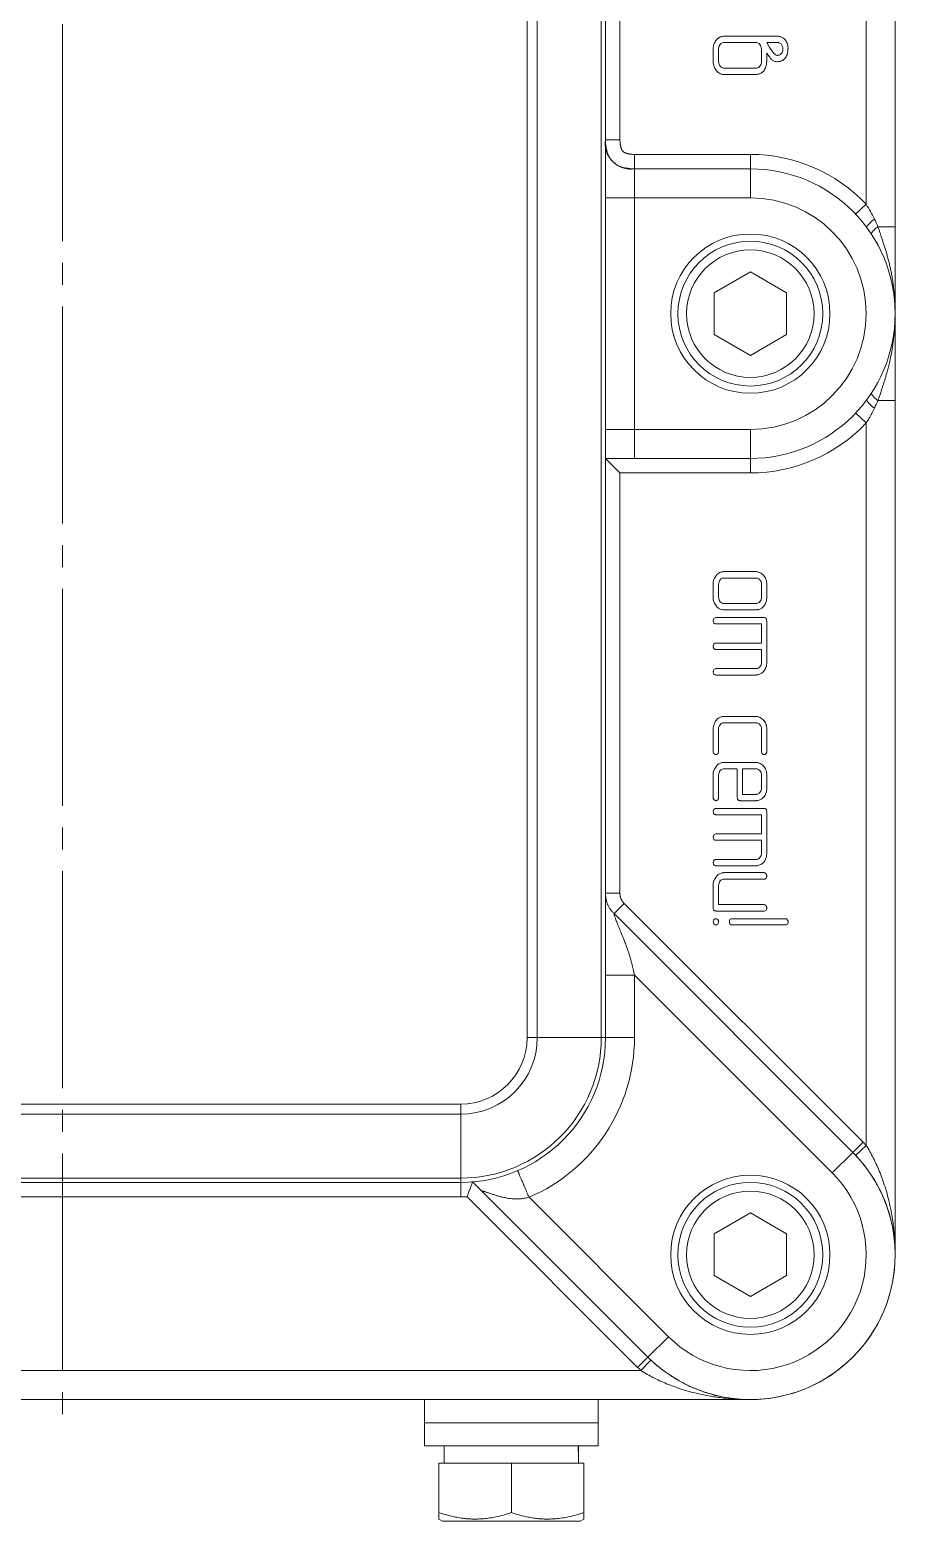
# Model space of a CAD drawing. Header units: millimetres. Extents: x -343 to 390, y -339 to 375.
# Drawn here: x -2.2 to 57.5, y -113.4 to -10.4 of the extents above; entities that cross this region are included whole.
import ezdxf

# ---------------------------------------------------------------- set-up
doc = ezdxf.new("R2010")
doc.units = ezdxf.units.MM
doc.linetypes.add('K5LT_AXLED', pattern=[19.5, 15, -1.5, 1.5, -1.5])
doc.linetypes.add('K5LT_THIN', pattern=[0])

# ---------------------------------------------------------------- blocks, each defined once
blk = doc.blocks.new('U7')
at = {"color": 30, "linetype": 'K5LT_AXLED', "lineweight": 18, "true_color": 0xff8000}
blk.add_line((0, 107), (0, -107), dxfattribs=at)
at = {"color": 7, "linetype": 'K5LT_THIN', "lineweight": 18}
for p, q in [((32.09, -80), (32.09, 80)), ((32.79, -80), (32.79, 80)), ((37.21, -80), (37.21, 80)), ((37.5, -80), (37.5, 80)), ((57.5, 24), (57.5, -24)), ((55.5, 22.45), (55.5, -22.45)), ((38.5, -18), (38.5, 18)), ((45.68, -10.84), (45.62, -10.84)), ((49.38, -10.84), (45.68, -10.84)), ((47.89, -11.28), (45.68, -11.28)), ((47.92, -11.28), (47.89, -11.28)), ((49.38, -11.28), (48.63, -11.28)), ((48.63, -11.28), (48.83, -11.62)), ((44.94, -11.72), (44.94, -12.6)), ((45.31, -11.72), (45.31, -12.6)), ((45.48, -11.35), (45.42, -11.41)), ((48.26, -12.6), (48.26, -11.72)), ((48.63, -12.6), (48.63, -12)), ((48.63, -12), (48.8, -12.25)), ((49.34, -12.16), (49.39, -12.16)), ((49.58, -12.1), (49.64, -12.03)), ((45.16, -13.23), (45.2, -13.28)), ((45.65, -13.04), (45.68, -13.04)), ((45.68, -13.04), (47.89, -13.04)), ((48.1, -12.97), (48.16, -12.91)), ((48.93, -12.42), (49, -12.48)), ((45.68, -13.48), (47.89, -13.48)), ((38.5, -18), (37.5, -18)), ((47.5, -19), (39.5, -19)), ((39.5, -19), (39.5, -20)), ((47.5, -19), (47.5, -20)), ((47.5, -20), (39.5, -20)), ((39.5, -22), (39.5, -20)), ((47.5, -22), (47.5, -20)), ((39.5, -22), (37.5, -22)), ((47.5, -22), (39.5, -22)), ((39.5, -38), (39.5, -22)), ((55.5, -22.45), (54.77, -23.14)), ((57.5, -24), (56.31, -24)), ((57.5, -24), (57.5, -30)), ((57.5, -27.37), (57.5, -24)), ((45, -28.56), (47.5, -27.11)), ((47.5, -27.11), (50, -28.56)), ((57.5, -27.98), (57.5, -27.37)), ((45, -31.44), (45, -28.56)), ((50, -28.56), (50, -31.44)), ((57.5, -29.98), (57.5, -28.59)), ((57.5, -30.06), (57.5, -29.17)), ((57.5, -30), (57.5, -29.99)), ((57.5, -30), (57.5, -36)), ((57.5, -30), (57.5, -30)), ((57.5, -30.06), (57.5, -31.4)), ((47.5, -32.89), (45, -31.44)), ((50, -31.44), (47.5, -32.89)), ((57.5, -95), (57.5, -31.4)), ((57.5, -36), (56.31, -36)), ((57.5, -36), (57.5, -95)), ((55.5, -37.55), (54.77, -36.86)), ((37.5, -38), (39.5, -38)), ((39.5, -38), (47.5, -38)), ((39.5, -40), (39.5, -38)), ((47.5, -38), (47.5, -40)), ((55.5, -37.55), (55.5, -87.45)), ((39.5, -40), (37.5, -40)), ((38.5, -41), (37.5, -40)), ((39.5, -40), (47.5, -40)), ((39.5, -40), (39.5, -40)), ((47.5, -41), (47.5, -40)), ((38.5, -41), (47.5, -41)), ((38.5, -70.03), (38.5, -41)), ((45.47, -48.33), (45.41, -48.39)), ((47.9, -47.82), (45.68, -47.82)), ((47.9, -48.26), (45.68, -48.26)), ((47.97, -48.27), (47.9, -48.26)), ((48.4, -48.07), (48.36, -48.02)), ((44.94, -48.7), (44.94, -49.58)), ((45.31, -48.7), (45.31, -49.58)), ((48.27, -49.58), (48.27, -48.7)), ((48.63, -49.58), (48.63, -48.7)), ((45.6, -50.01), (45.68, -50.02)), ((45.68, -50.02), (47.9, -50.02)), ((45.68, -50.46), (47.9, -50.46)), ((48.1, -49.95), (48.16, -49.89)), ((45.06, -51), (44.98, -51.06)), ((44.98, -51.37), (45.01, -51.4)), ((45.12, -50.99), (45.06, -51)), ((48.45, -50.99), (45.12, -50.99)), ((45.12, -51.43), (48.27, -51.43)), ((48.27, -51.43), (48.27, -52.76)), ((48.58, -51.04), (48.57, -51.03)), ((48.63, -54.08), (48.63, -51.21)), ((45.06, -52.76), (44.98, -52.82)), ((44.98, -53.13), (45.01, -53.16)), ((45.12, -52.76), (45.06, -52.76)), ((48.27, -52.76), (45.12, -52.76)), ((45.12, -53.19), (48.27, -53.19)), ((48.27, -53.19), (48.27, -54.08)), ((45.06, -54.53), (44.98, -54.58)), ((45.12, -54.52), (45.06, -54.53)), ((47.9, -54.52), (45.12, -54.52)), ((48.16, -54.39), (48.1, -54.45)), ((44.98, -54.9), (45.01, -54.92)), ((45.12, -54.96), (47.9, -54.96)), ((44.94, -58.7), (44.94, -60.24)), ((45.31, -60.24), (45.31, -58.7)), ((45.41, -58.39), (45.47, -58.33)), ((47.9, -57.82), (45.68, -57.82)), ((45.68, -58.26), (47.9, -58.26)), ((47.9, -58.26), (47.97, -58.27)), ((48.27, -58.7), (48.27, -60.24)), ((48.4, -58.07), (48.36, -58.02)), ((48.63, -60.24), (48.63, -58.7)), ((44.94, -60.24), (44.94, -60.26)), ((45, -60.41), (45.06, -60.45)), ((45.06, -60.45), (45.12, -60.46)), ((45.12, -60.46), (45.14, -60.46)), ((48.27, -60.24), (48.27, -60.26)), ((48.33, -60.41), (48.39, -60.45)), ((48.39, -60.45), (48.45, -60.46)), ((48.45, -60.46), (48.47, -60.46)), ((45.41, -61.56), (45.47, -61.5)), ((47.9, -60.99), (45.68, -60.99)), ((45.68, -61.43), (46.6, -61.43)), ((46.6, -61.43), (46.6, -63.42)), ((46.97, -61.43), (46.97, -63.2)), ((47.9, -61.43), (46.97, -61.43)), ((47.97, -61.44), (47.9, -61.43)), ((48.4, -61.25), (48.36, -61.2)), ((44.94, -61.88), (44.94, -63.42)), ((45.31, -63.42), (45.31, -61.87)), ((48.27, -62.76), (48.27, -61.88)), ((48.63, -62.76), (48.63, -61.88)), ((44.94, -63.42), (44.94, -63.44)), ((45, -63.58), (45.06, -63.62)), ((45.06, -63.62), (45.12, -63.64)), ((45.12, -63.64), (45.14, -63.64)), ((46.65, -63.59), (46.67, -63.6)), ((46.79, -63.64), (47.89, -63.64)), ((46.97, -63.2), (47.9, -63.2)), ((48.1, -63.13), (48.16, -63.07)), ((45.06, -64.18), (44.98, -64.24)), ((44.98, -64.55), (45.01, -64.57)), ((45.12, -64.17), (45.06, -64.18)), ((48.45, -64.17), (45.12, -64.17)), ((45.12, -64.61), (48.27, -64.61)), ((48.27, -64.61), (48.27, -65.93)), ((48.58, -64.22), (48.57, -64.21)), ((48.63, -67.25), (48.63, -64.39)), ((45.06, -65.94), (44.98, -66)), ((44.98, -66.31), (45.01, -66.34)), ((45.12, -65.93), (45.06, -65.94)), ((48.27, -65.93), (45.12, -65.93)), ((45.12, -66.37), (48.27, -66.37)), ((48.27, -66.37), (48.27, -67.25)), ((45.06, -67.7), (44.98, -67.76)), ((45.12, -67.69), (45.06, -67.7)), ((47.9, -67.69), (45.12, -67.69)), ((48.16, -67.57), (48.1, -67.63)), ((44.98, -68.07), (45.01, -68.1)), ((45.12, -68.13), (47.9, -68.13)), ((48.45, -68.61), (45.68, -68.61)), ((48.51, -68.63), (48.45, -68.61)), ((48.5, -69.05), (48.59, -68.98)), ((48.57, -68.68), (48.51, -68.63)), ((38.5, -70.03), (37.5, -70.03)), ((44.94, -69.5), (44.94, -71.04)), ((45.31, -70.82), (45.31, -69.5)), ((45.41, -69.18), (45.47, -69.12)), ((45.68, -69.05), (48.45, -69.05)), ((48.45, -69.05), (48.5, -69.05)), ((38.79, -70.74), (38.09, -71.44)), ((55.28, -87.22), (38.79, -70.74)), ((48.45, -70.82), (45.31, -70.82)), ((48.51, -70.84), (48.45, -70.82)), ((48.57, -70.88), (48.51, -70.84)), ((54.57, -87.93), (38.09, -71.44)), ((44.99, -71.21), (45, -71.22)), ((45.05, -71.8), (44.99, -71.84)), ((45.12, -71.79), (45.05, -71.8)), ((45.12, -71.26), (48.45, -71.26)), ((45.17, -71.8), (45.12, -71.79)), ((45.23, -71.84), (45.17, -71.8)), ((45.31, -72.01), (45.3, -71.97)), ((46.17, -71.8), (46.09, -71.85)), ((46.23, -71.79), (46.17, -71.8)), ((49.93, -71.79), (46.23, -71.79)), ((48.45, -71.26), (48.5, -71.25)), ((48.5, -71.25), (48.59, -71.19)), ((49.99, -71.8), (49.93, -71.79)), ((50.05, -71.85), (49.99, -71.8)), ((45, -72.17), (45.06, -72.21)), ((45.06, -72.21), (45.12, -72.22)), ((45.12, -72.22), (45.14, -72.22)), ((46.1, -72.16), (46.17, -72.21)), ((46.17, -72.21), (46.23, -72.22)), ((46.23, -72.22), (49.93, -72.22)), ((49.93, -72.22), (49.98, -72.22)), ((49.98, -72.22), (50.07, -72.16)), ((39.5, -75.69), (37.5, -75.69)), ((39.5, -80), (39.5, -75.69)), ((53.16, -89.34), (39.5, -75.69)), ((32.09, -80), (32.79, -80)), ((32.79, -80), (37.21, -80)), ((37.5, -80), (37.21, -80)), ((39.5, -80), (37.5, -80)), ((-27.5, -84.59), (27.5, -84.59)), ((-27.5, -85.29), (27.5, -85.29)), ((27.5, -84.59), (27.5, -85.29)), ((27.5, -85.29), (27.5, -89.71)), ((55.28, -87.22), (54.57, -87.93)), ((54.77, -88.14), (55.5, -87.45)), ((53.16, -89.34), (54.57, -87.93)), ((-27.5, -89.71), (27.5, -89.71)), ((-27.5, -90), (27.5, -90)), ((27.5, -90), (27.5, -89.71)), ((27.5, -91), (27.5, -90)), ((28.94, -90.59), (28.32, -89.97)), ((28.94, -90.59), (40.43, -102.07)), ((-27.5, -91), (27.5, -91)), ((27.94, -90.99), (39.72, -102.78)), ((32.22, -91.03), (41.84, -100.66)), ((45, -93.56), (47.5, -92.11)), ((47.5, -92.11), (50, -93.56)), ((45, -96.44), (45, -93.56)), ((50, -93.56), (50, -96.44)), ((57.5, -94.8), (57.5, -94.8)), ((57.5, -94.81), (57.5, -94.81)), ((47.5, -97.89), (45, -96.44)), ((50, -96.44), (47.5, -97.89)), ((41.84, -100.66), (40.43, -102.07)), ((39.95, -103), (-39.95, -103)), ((39.72, -102.78), (40.43, -102.07)), ((39.95, -103), (40.64, -102.27)), ((47.5, -105), (-47.5, -105)), ((-47.5, -105), (47.5, -105)), ((25, -106.6), (25, -105)), ((37, -106.6), (37, -105)), ((47.29, -105), (47.29, -105)), ((47.31, -105), (47.3, -105)), ((25, -106.6), (37, -106.6)), ((25, -108.2), (25, -106.6)), ((25, -106.6), (37, -106.6)), ((37, -108.2), (37, -106.6)), ((25, -108.2), (37, -108.2)), ((26.35, -109.4), (26.35, -108.2)), ((26, -109.4), (26, -112.81)), ((31, -109.4), (26, -109.4)), ((31, -109.4), (31, -112.81)), ((36, -109.4), (31, -109.4)), ((36, -109.4), (36, -112.81)), ((26, -113.26), (26, -112.81)), ((26, -113.26), (26.25, -113.4)), ((36, -113.26), (35.75, -113.4)), ((36, -112.81), (36, -113.26)), ((26.25, -113.4), (31, -113.4)), ((31, -113.4), (35.75, -113.4))]:
    blk.add_line(p, q, dxfattribs=at)
for centre, radius in [((47.5, -30), 5.5), ((47.5, -30), 5), ((47.5, -30), 4.4), ((47.5, -95), 5.5), ((47.5, -95), 5), ((47.5, -95), 4.4)]:
    blk.add_circle(centre, radius, dxfattribs=at)
for centre, radius, start, end in [((45.84, -11.67), 0.896, 140.0062, 160.783), ((45.77, -11.61), 0.797, 119.1365, 140.0062), ((45.67, -11.44), 0.599, 95.015, 119.1365), ((45.67, -11.6), 0.321, 108.8247, 128.0306), ((45.68, -11.61), 0.334, 90, 108.8247), ((47.9, -11.58), 0.299, 60.8633, 84.9866), ((47.85, -11.66), 0.398, 39.9969, 60.8633), ((49.38, -11.58), 0.739, 71.9506, 90), ((49.38, -11.75), 0.467, 82.2126, 90), ((49.39, -11.62), 0.342, 73.1147, 82.2126), ((49.41, -11.57), 0.288, 53.9192, 73.1147), ((49.42, -11.45), 0.602, 51.9417, 71.9506), ((49.38, -11.49), 0.66, 43.9559, 51.9417), ((49.29, -11.58), 0.791, 36.6597, 43.9559), ((49.18, -11.65), 0.92, 16.9089, 35.8766), ((45.98, -11.72), 1.05, 160.783, 180), ((45.87, -11.72), 0.558, 161.3323, 180), ((45.74, -11.68), 0.429, 140.0098, 161.3323), ((47.81, -11.7), 0.446, 19.0958, 39.9969), ((47.73, -11.72), 0.533, 0, 19.0958), ((50.32, -11.22), 1.83, 214.1954, 217.6942), ((50.3, -10.77), 1.7, 209.9724, 215.4536), ((50.03, -11.44), 1.47, 217.6942, 221.6021), ((53.73, -8.32), 5.91, 215.4536, 218.3892), ((49.52, -11.67), 0.532, 218.4322, 236.9529), ((49.39, -11.87), 0.295, 236.9529, 261.9373), ((49.39, -11.82), 0.336, 270, 288.3463), ((49.4, -11.87), 0.288, 288.3463, 308.1486), ((49.41, -11.57), 0.29, 34.7674, 53.9192), ((49.28, -11.75), 0.461, 322.9991, 342.498), ((49.29, -11.67), 0.444, 17.0814, 36.9559), ((49.14, -11.72), 0.6, 0, 17.0814), ((49.17, -11.72), 0.571, 342.498, 0), ((49.34, -11.89), 0.73, 305.3466, 323.2882), ((49.23, -11.81), 0.864, 323.7154, 343.2954), ((48.95, -11.72), 1.16, 0, 16.9089), ((48.92, -11.72), 1.18, 343.2954, 0), ((46.03, -12.6), 1.09, 180, 199.0305), ((45.8, -12.68), 0.844, 199.0305, 220.7228), ((45.71, -12.77), 0.714, 225.1406, 246.909), ((45.84, -12.6), 0.533, 180, 199.0925), ((45.76, -12.62), 0.446, 199.0925, 219.9915), ((45.72, -12.65), 0.398, 219.9915, 240.8587), ((45.67, -12.74), 0.299, 240.8587, 264.9818), ((47.89, -12.71), 0.334, 270, 288.8254), ((47.9, -12.72), 0.321, 288.8254, 308.0302), ((47.91, -12.87), 0.607, 282.7271, 302.8005), ((47.83, -12.64), 0.429, 320.0043, 341.329), ((47.71, -12.6), 0.558, 341.329, 0), ((47.82, -12.73), 0.78, 302.8005, 320.4905), ((47.74, -12.66), 0.882, 320.4905, 341.2983), ((47.54, -12.6), 1.09, 341.2983, 0), ((49.31, -12.09), 0.499, 231.9952, 256.855), ((49.38, -11.81), 0.789, 256.855, 276.5746), ((49.39, -11.88), 0.714, 276.268, 280.8058), ((49.4, -11.94), 0.652, 280.8058, 285.5554), ((49.42, -11.99), 0.601, 285.5554, 305.3466), ((45.68, -12.85), 0.636, 246.909, 270), ((47.89, -12.75), 0.734, 270, 276.1704), ((47.9, -12.83), 0.65, 276.1704, 282.7271), ((39.25, -18.25), 1.77, 171.8699, 278.1309), ((47.5, -30), 11, 43.3418, 90), ((47.5, -30), 10, 270, 90), ((47.5, -30), 8, 270, 90), ((47.5, -30), 11, 270, 316.6582), ((39.25, -41.75), 1.77, 81.8697, 82.0892), ((46.01, -48.7), 1.08, 161.0836, 180), ((45.82, -48.63), 0.868, 140.003, 161.0836), ((45.76, -48.58), 0.791, 122.3947, 140.003), ((45.66, -48.43), 0.609, 102.3033, 122.3947), ((45.75, -48.67), 0.435, 140.011, 161.0877), ((45.67, -48.58), 0.322, 108.8258, 128.0306), ((45.67, -48.47), 0.649, 95.9799, 102.3033), ((45.68, -48.59), 0.335, 90, 108.8258), ((45.68, -48.54), 0.726, 90, 95.9799), ((47.9, -48.39), 0.571, 66.3197, 90), ((47.91, -48.56), 0.305, 57.5948, 77.6876), ((47.86, -48.64), 0.396, 39.989, 57.5948), ((47.8, -48.6), 0.799, 46.3445, 66.3197), ((47.83, -48.67), 0.435, 18.9123, 39.989), ((47.79, -48.63), 0.828, 20.1387, 42.6136), ((47.61, -48.7), 1.03, 0, 20.1387), ((45.85, -48.7), 0.539, 161.0877, 180), ((47.73, -48.7), 0.539, 0, 18.9123), ((46.01, -49.58), 1.08, 180, 198.9164), ((45.82, -49.65), 0.868, 198.9164, 219.997), ((45.83, -49.64), 0.885, 219.997, 225.7108), ((45.73, -49.74), 0.738, 225.7108, 231.9698), ((45.67, -49.82), 0.642, 231.9698, 251.1755), ((45.85, -49.58), 0.539, 180, 198.9123), ((45.75, -49.62), 0.435, 198.9123, 219.989), ((45.72, -49.64), 0.396, 219.989, 237.5948), ((45.68, -49.79), 0.669, 251.1755, 270), ((45.67, -49.72), 0.305, 237.5948, 257.6877), ((47.9, -49.69), 0.335, 270, 288.8258), ((47.9, -49.73), 0.735, 270, 276.1694), ((47.9, -49.81), 0.651, 276.1694, 282.725), ((47.9, -49.7), 0.322, 288.8258, 308.0306), ((47.91, -49.85), 0.607, 282.725, 302.7981), ((47.83, -49.62), 0.435, 320.011, 341.0877), ((47.73, -49.58), 0.539, 341.0877, 0), ((47.82, -49.71), 0.78, 302.7981, 320.4886), ((47.74, -49.64), 0.888, 320.4886, 341.1727), ((47.57, -49.58), 1.07, 341.1727, 0), ((46.25, -51.55), 1.36, 158.7695, 163.9021), ((45.08, -51.21), 0.139, 163.9021, 180), ((45.28, -51.21), 0.342, 180, 195.67), ((45.15, -51.25), 0.208, 195.67, 215.7955), ((45.11, -51.27), 0.159, 232.473, 252.6721), ((45.12, -51.22), 0.215, 252.6721, 270), ((48.45, -51.24), 0.246, 73.3461, 90), ((48.48, -51.14), 0.142, 51.3812, 73.3461), ((48.47, -51.15), 0.155, 16.7032, 43.05), ((48.25, -51.21), 0.381, 0, 16.7032), ((46.25, -53.31), 1.36, 158.7695, 163.9021), ((45.08, -52.98), 0.139, 163.9021, 180), ((45.28, -52.98), 0.342, 180, 195.67), ((45.15, -53.01), 0.208, 195.67, 215.7955), ((45.11, -53.03), 0.159, 232.473, 252.6721), ((45.12, -52.98), 0.215, 252.6721, 270), ((46.25, -55.08), 1.36, 158.7695, 163.9021), ((47.9, -54.18), 0.334, 270, 288.8275), ((47.9, -54.2), 0.321, 288.8275, 308.0306), ((47.83, -54.11), 0.435, 320.0136, 341.0898), ((47.73, -54.08), 0.539, 341.0898, 0), ((47.74, -54.13), 0.887, 320.4773, 341.1674), ((47.57, -54.08), 1.07, 341.1674, 0), ((45.08, -54.74), 0.139, 163.9021, 180), ((45.28, -54.74), 0.342, 180, 195.67), ((45.15, -54.77), 0.208, 195.67, 215.7955), ((45.11, -54.8), 0.158, 232.4687, 252.6665), ((45.12, -54.74), 0.215, 252.6665, 270), ((47.9, -54.22), 0.735, 270, 276.1634), ((47.9, -54.31), 0.651, 276.1634, 282.7127), ((47.91, -54.35), 0.607, 282.7127, 302.784), ((47.82, -54.2), 0.78, 302.784, 320.4773), ((46.02, -58.7), 1.08, 161.0871, 180), ((45.82, -58.63), 0.869, 140.0076, 161.0871), ((45.76, -58.58), 0.791, 122.4004, 140.0076), ((45.84, -58.7), 0.538, 161.0761, 180), ((45.66, -58.43), 0.609, 102.3083, 122.4004), ((45.75, -58.67), 0.435, 139.9928, 161.0761), ((45.67, -58.58), 0.322, 108.8238, 128.0296), ((45.67, -58.47), 0.649, 95.9823, 102.3083), ((45.68, -58.59), 0.335, 90, 108.8238), ((45.68, -58.55), 0.726, 90, 95.9823), ((47.9, -58.39), 0.571, 66.3194, 90), ((47.91, -58.56), 0.305, 57.6175, 77.7077), ((47.86, -58.64), 0.396, 40.0072, 57.6175), ((47.8, -58.6), 0.799, 46.3444, 66.3194), ((47.83, -58.67), 0.435, 18.9239, 40.0072), ((47.73, -58.7), 0.538, 0, 18.9239), ((47.79, -58.63), 0.828, 20.1351, 42.6089), ((47.61, -58.7), 1.03, 0, 20.1351), ((45.2, -60.25), 0.266, 183.0181, 202.032), ((45.12, -60.28), 0.171, 202.032, 225.7751), ((45.12, -60.34), 0.126, 277.5809, 302.5512), ((45.05, -60.23), 0.251, 302.5512, 320.1664), ((45.04, -60.22), 0.275, 320.1664, 338.5633), ((45.1, -60.24), 0.203, 338.5633, 0), ((48.53, -60.25), 0.266, 183.0032, 202.012), ((48.45, -60.28), 0.171, 202.012, 225.7544), ((48.45, -60.34), 0.126, 277.559, 302.5289), ((48.38, -60.23), 0.251, 302.5289, 320.1498), ((48.37, -60.22), 0.275, 320.1499, 338.5525), ((48.43, -60.24), 0.203, 338.5525, 0), ((46.01, -61.88), 1.08, 161.0836, 180), ((45.82, -61.81), 0.868, 140.003, 161.0836), ((45.76, -61.76), 0.791, 122.3947, 140.003), ((45.85, -61.87), 0.539, 161.0918, 180), ((45.66, -61.6), 0.609, 102.3033, 122.3947), ((45.75, -61.84), 0.435, 140.0163, 161.0918), ((45.67, -61.76), 0.321, 108.8257, 128.0309), ((45.67, -61.64), 0.649, 95.9799, 102.3033), ((45.68, -61.77), 0.334, 90, 108.8257), ((45.68, -61.72), 0.726, 90, 95.9799), ((47.9, -61.57), 0.571, 66.3197, 90), ((47.9, -61.74), 0.306, 57.6968, 77.7771), ((47.86, -61.82), 0.396, 40.0704, 57.6968), ((47.8, -61.77), 0.799, 46.3445, 66.3197), ((47.83, -61.84), 0.435, 18.963, 40.0704), ((47.73, -61.88), 0.537, 0, 18.963), ((47.79, -61.81), 0.828, 20.1387, 42.6136), ((47.61, -61.88), 1.03, 0, 20.1387), ((47.73, -62.76), 0.537, 341.037, 0), ((47.57, -62.76), 1.07, 341.1573, 0), ((45.2, -63.42), 0.266, 183.0131, 202.0324), ((45.12, -63.46), 0.171, 202.0324, 225.7751), ((45.12, -63.51), 0.126, 277.5699, 302.5401), ((45.05, -63.41), 0.251, 302.5401, 320.1581), ((45.04, -63.39), 0.275, 320.1581, 338.5606), ((45.1, -63.42), 0.203, 338.5606, 0), ((46.98, -63.42), 0.382, 180, 196.7029), ((46.76, -63.48), 0.155, 196.7029, 223.0496), ((46.76, -63.49), 0.142, 231.3808, 253.3458), ((46.79, -63.39), 0.246, 253.3458, 270), ((47.89, -62.9), 0.736, 270, 276.1567), ((47.9, -62.86), 0.336, 270, 288.8167), ((47.9, -62.99), 0.652, 276.1567, 282.6986), ((47.9, -62.88), 0.323, 288.8167, 308.0264), ((47.91, -63.03), 0.608, 282.6986, 302.7682), ((47.83, -62.79), 0.435, 319.9296, 341.037), ((47.82, -62.88), 0.78, 302.7682, 320.464), ((47.74, -62.82), 0.887, 320.464, 341.1573), ((46.25, -64.73), 1.36, 158.7695, 163.9021), ((45.08, -64.39), 0.139, 163.9021, 180), ((45.28, -64.39), 0.342, 180, 195.67), ((45.15, -64.43), 0.208, 195.67, 215.7955), ((45.11, -64.45), 0.159, 232.473, 252.6721), ((45.12, -64.39), 0.215, 252.6721, 270), ((48.45, -64.42), 0.246, 73.3461, 90), ((48.48, -64.32), 0.142, 51.3812, 73.3461), ((48.47, -64.32), 0.155, 16.7032, 43.05), ((48.25, -64.39), 0.381, 0, 16.7032), ((46.25, -66.49), 1.36, 158.7695, 163.9021), ((45.08, -66.15), 0.139, 163.9021, 180), ((45.28, -66.15), 0.342, 180, 195.67), ((45.15, -66.19), 0.208, 195.67, 215.7955), ((45.11, -66.21), 0.159, 232.473, 252.6721), ((45.12, -66.16), 0.215, 252.6721, 270), ((46.25, -68.25), 1.36, 158.7695, 163.9021), ((45.08, -67.91), 0.139, 163.9021, 180), ((45.28, -67.91), 0.342, 180, 195.67), ((47.9, -67.36), 0.334, 270, 288.8275), ((47.9, -67.37), 0.321, 288.8275, 308.0306), ((47.83, -67.29), 0.435, 320.0136, 341.0898), ((47.73, -67.25), 0.539, 341.0898, 0), ((47.82, -67.38), 0.78, 302.784, 320.4773), ((47.74, -67.31), 0.887, 320.4773, 341.1674), ((47.57, -67.25), 1.07, 341.1674, 0), ((45.15, -67.95), 0.208, 195.67, 215.7955), ((45.82, -69.43), 0.868, 140.003, 161.0836), ((45.11, -67.97), 0.158, 232.4687, 252.6665), ((45.12, -67.92), 0.215, 252.6665, 270), ((45.76, -69.38), 0.791, 122.3947, 140.003), ((45.66, -69.22), 0.609, 102.3033, 122.3947), ((45.67, -69.26), 0.649, 95.9799, 102.3033), ((45.68, -69.34), 0.726, 90, 95.9799), ((47.9, -67.4), 0.735, 270, 276.1634), ((47.9, -67.48), 0.651, 276.1634, 282.7127), ((47.91, -67.52), 0.607, 282.7127, 302.784), ((48.4, -68.84), 0.232, 22.2331, 43.6477), ((48.35, -68.82), 0.286, 325.6233, 342.1524), ((48.42, -68.83), 0.215, 0, 22.2331), ((48.39, -68.83), 0.246, 342.1524, 0), ((46.01, -69.5), 1.08, 161.0836, 180), ((45.85, -69.5), 0.539, 161.0979, 180), ((45.75, -69.46), 0.435, 140.0273, 161.0979), ((45.67, -69.38), 0.321, 108.829, 128.0313), ((45.68, -69.39), 0.334, 90, 108.829), ((45.32, -71.04), 0.382, 180, 196.6999), ((48.4, -71.04), 0.232, 22.2463, 43.6665), ((48.42, -71.04), 0.215, 0, 22.2463), ((48.39, -71.04), 0.246, 342.1596, 0), ((45.25, -72.01), 0.31, 162.1522, 180), ((45.25, -72.01), 0.306, 180, 199.3802), ((45.1, -71.1), 0.155, 196.6999, 223.0467), ((45.14, -71.97), 0.195, 139.5972, 162.1522), ((45.09, -71.11), 0.142, 231.3777, 253.3432), ((45.12, -71.01), 0.246, 253.3432, 270), ((45.13, -71.98), 0.168, 29.4692, 53.0047), ((45.04, -71.98), 0.272, 319.6074, 338.1807), ((45.1, -71.99), 0.204, 8.1337, 29.4692), ((45.11, -72.01), 0.197, 338.1807, 0), ((46.19, -72.01), 0.14, 163.9776, 180), ((46.3, -72.01), 0.248, 180, 197.7498), ((47.37, -72.35), 1.37, 158.8642, 163.9776), ((46.34, -72), 0.288, 197.7498, 214.2212), ((48.35, -71.03), 0.286, 325.6348, 342.1596), ((49.88, -72.01), 0.233, 22.1354, 43.5029), ((49.88, -72.02), 0.23, 324.1725, 343.1245), ((49.89, -72.01), 0.217, 0, 22.1354), ((49.82, -72.01), 0.29, 343.1245, 0), ((45.1, -72.05), 0.157, 199.3802, 226.5413), ((45.12, -72.1), 0.129, 276.8312, 301.7872), ((45.06, -71.99), 0.25, 301.7872, 319.6074), ((27.5, -80), 10, 270, 0), ((27.5, -80), 4.59, 270, 0), ((27.5, -80), 9.71, 270, 0), ((27.5, -80), 5.29, 270, 0), ((27.5, -80), 12, 293.1586, 0), ((47.5, -95), 11, 43.3418, 45), ((47.5, -95), 10, 225, 45), ((47.5, -95), 8, 225, 45), ((27.5, -80), 11, 270, 272.2666), ((47.5, -95), 10, 270, 0), ((47.5, -95), 11, 225, 226.6582)]:
    blk.add_arc(centre, radius, start, end, dxfattribs=at)
for centre, major_axis, ratio, start_param, end_param in [((56.35, -23.47), (-0.805, -0.593), 0.173421, 4.943377, 6.283185), ((56.35, -36.53), (0.805, -0.593), 0.173421, 3.141593, 4.481401), ((31, -110.03), (0, 12.78), 0.36397, 4.761564, 4.855965), ((31, -107.57), (0, 12.78), 0.36397, 4.616121, 4.663214)]:
    blk.add_ellipse(centre, major_axis=major_axis, ratio=ratio, start_param=start_param, end_param=end_param, dxfattribs=at)
for points, degree in [([(37.5, -18), (37.5, -20), (39.5, -20)], 2), ([(56.07, -23.47), (55.9, -23.12), (55.71, -22.78), (55.5, -22.45)], 3), ([(56.07, -23.47), (56.15, -23.64), (56.24, -23.81), (56.31, -24)], 3), ([(56.31, -36), (56.23, -36.2), (56.15, -36.35), (56.07, -36.53)], 3), ([(38.09, -71.44), (37.5, -70.86), (37.5, -70.03)], 2)]:
    blk.add_open_spline(points, degree=degree, dxfattribs=at)
for points, knots in [([(37.5, -18.13), (37.5, -18.15), (37.5, -18.18), (37.51, -18.24), (37.51, -18.27), (37.51, -18.33), (37.52, -18.35), (37.52, -18.39), (37.52, -18.41), (37.53, -18.45), (37.53, -18.47), (37.54, -18.51), (37.54, -18.52), (37.54, -18.54), (37.54, -18.55), (37.55, -18.57), (37.55, -18.59), (37.56, -18.63), (37.56, -18.65), (37.57, -18.69), (37.58, -18.7), (37.58, -18.72), (37.58, -18.73), (37.59, -18.76), (37.59, -18.78), (37.61, -18.81), (37.61, -18.83), (37.62, -18.87), (37.63, -18.89), (37.64, -18.92), (37.64, -18.93), (37.65, -18.93)], [0, 0, 0, 0, 2.047485, 2.047485, 4.572906, 4.572906, 6.400547, 6.400547, 7.920327, 7.920327, 9.396459, 9.396459, 10.83085, 10.83085, 10.991114, 10.991114, 12.639924, 12.639924, 14.352841, 14.352841, 15.362128, 15.362128, 16.102164, 16.102164, 17.551697, 17.551697, 19.069547, 19.069547, 20.668832, 20.668832, 21.382808, 21.382808, 21.382808, 21.382808]), ([(37.53, -18.46), (37.53, -18.46), (37.53, -18.47), (37.53, -18.48), (37.53, -18.49), (37.54, -18.51), (37.54, -18.53), (37.55, -18.56), (37.55, -18.58), (37.56, -18.63), (37.56, -18.65), (37.57, -18.68), (37.57, -18.7), (37.58, -18.72), (37.58, -18.73), (37.59, -18.76), (37.59, -18.78), (37.61, -18.81), (37.61, -18.83), (37.62, -18.87), (37.63, -18.89), (37.64, -18.92), (37.64, -18.93), (37.65, -18.94)], [0, 0, 0, 0, 0.376174, 0.376174, 1.074784, 1.074784, 2.472003, 2.472003, 4.314394, 4.314394, 6.228468, 6.228468, 7.541351, 7.541351, 8.369607, 8.369607, 9.991934, 9.991934, 11.690719, 11.690719, 13.480644, 13.480644, 14.330143, 14.330143, 14.330143, 14.330143]), ([(38.5, -18), (38.5, -18.01), (38.5, -18.02), (38.5, -18.05), (38.5, -18.06), (38.5, -18.11), (38.5, -18.14), (38.51, -18.19), (38.51, -18.2), (38.51, -18.23), (38.51, -18.25), (38.51, -18.28), (38.52, -18.29), (38.52, -18.32), (38.52, -18.33), (38.53, -18.36), (38.53, -18.37), (38.53, -18.39), (38.53, -18.41), (38.54, -18.43), (38.54, -18.45), (38.55, -18.46), (38.55, -18.47), (38.55, -18.48), (38.55, -18.49), (38.56, -18.51), (38.56, -18.52), (38.57, -18.54), (38.57, -18.55), (38.58, -18.57), (38.58, -18.58), (38.59, -18.59), (38.59, -18.59), (38.59, -18.6), (38.59, -18.61), (38.6, -18.63), (38.6, -18.63), (38.61, -18.65), (38.61, -18.65), (38.62, -18.67), (38.62, -18.68), (38.63, -18.69), (38.63, -18.69), (38.64, -18.71), (38.64, -18.71), (38.65, -18.72), (38.65, -18.73), (38.66, -18.74), (38.66, -18.74), (38.67, -18.75), (38.67, -18.75), (38.67, -18.75), (38.68, -18.76), (38.69, -18.78), (38.7, -18.79), (38.71, -18.79), (38.71, -18.79), (38.71, -18.79), (38.71, -18.79), (38.71, -18.8), (38.72, -18.81), (38.74, -18.82), (38.75, -18.83), (38.75, -18.83), (38.75, -18.83), (38.76, -18.84), (38.76, -18.84), (38.77, -18.85), (38.78, -18.85), (38.79, -18.86), (38.79, -18.86), (38.81, -18.87), (38.81, -18.87), (38.82, -18.88), (38.83, -18.88), (38.85, -18.89), (38.85, -18.89), (38.87, -18.9), (38.87, -18.9), (38.89, -18.91), (38.9, -18.91), (38.91, -18.91), (38.91, -18.91), (38.92, -18.92), (38.93, -18.92), (38.95, -18.93), (38.96, -18.93), (38.98, -18.94), (38.99, -18.94), (39.01, -18.95), (39.02, -18.95), (39.03, -18.95), (39.04, -18.95), (39.05, -18.96), (39.07, -18.96), (39.09, -18.97), (39.11, -18.97), (39.13, -18.97), (39.14, -18.97), (39.17, -18.98), (39.18, -18.98), (39.21, -18.98), (39.22, -18.99), (39.25, -18.99), (39.27, -18.99), (39.3, -18.99), (39.31, -18.99), (39.36, -19), (39.39, -19), (39.45, -19), (39.47, -19), (39.5, -19)], [7.664257, 7.664257, 7.664257, 7.664257, 7.990523, 7.990523, 8.321273, 8.321273, 9.196598, 9.196598, 9.642484, 9.642484, 10.095224, 10.095224, 10.446111, 10.446111, 10.820208, 10.820208, 11.201138, 11.201138, 11.590201, 11.590201, 11.989027, 11.989027, 12.151955, 12.151955, 12.468122, 12.468122, 12.792813, 12.792813, 13.127697, 13.127697, 13.474894, 13.474894, 13.529832, 13.529832, 13.79585, 13.79585, 14.071454, 14.071454, 14.358425, 14.358425, 14.658893, 14.658893, 14.909261, 14.909261, 15.15159, 15.15159, 15.386753, 15.386753, 15.615738, 15.615738, 15.641164, 15.641164, 16.067463, 16.067463, 16.484057, 16.484057, 16.5, 16.5, 16.515943, 16.515943, 16.932537, 16.932537, 17.358836, 17.358836, 17.384262, 17.384262, 17.613247, 17.613247, 17.84841, 17.84841, 18.090739, 18.090739, 18.341107, 18.341107, 18.641575, 18.641575, 18.928546, 18.928546, 19.20415, 19.20415, 19.470168, 19.470168, 19.525106, 19.525106, 19.872303, 19.872303, 20.207187, 20.207187, 20.531878, 20.531878, 20.848045, 20.848045, 21.010973, 21.010973, 21.409799, 21.409799, 21.798862, 21.798862, 22.179792, 22.179792, 22.553889, 22.553889, 22.904776, 22.904776, 23.357516, 23.357516, 23.803402, 23.803402, 24.678727, 24.678727, 25.335743, 25.335743, 25.335743, 25.335743]), ([(39.5, -20), (39.5, -20), (39.5, -20), (39.5, -20), (39.49, -20), (39.49, -20), (39.48, -20), (39.48, -20), (39.47, -20), (39.45, -20), (39.44, -20), (39.4, -20), (39.37, -20), (39.31, -20), (39.26, -19.99), (39.2, -19.99), (39.18, -19.99), (39.13, -19.98), (39.1, -19.98), (39.06, -19.97), (39.04, -19.97), (39, -19.96), (38.98, -19.96), (38.94, -19.95), (38.92, -19.95), (38.9, -19.95), (38.89, -19.94), (38.88, -19.94)], [0.000213, 0.000213, 0.000213, 0.000213, 0.005, 0.005, 0.184558, 0.184558, 0.36933, 0.36933, 0.738873, 0.738873, 1.477959, 1.477959, 2.956131, 2.956131, 5.356131, 5.356131, 6.707481, 6.707481, 8.097291, 8.097291, 9.190513, 9.190513, 10.371057, 10.371057, 11.5914, 11.5914, 12, 12, 12, 12]), ([(39.5, -20), (39.5, -20), (39.5, -20), (39.5, -20), (39.49, -20), (39.48, -20), (39.48, -20), (39.47, -20), (39.46, -20), (39.43, -20), (39.41, -20), (39.36, -20), (39.33, -20), (39.26, -19.99), (39.23, -19.99), (39.17, -19.99), (39.15, -19.98), (39.11, -19.98), (39.09, -19.98), (39.05, -19.97), (39.03, -19.97), (38.99, -19.96), (38.97, -19.96), (38.93, -19.95), (38.91, -19.95), (38.89, -19.94), (38.88, -19.94), (38.88, -19.94)], [0.000273, 0.000273, 0.000273, 0.000273, 0.006087, 0.006087, 0.336764, 0.336764, 0.674619, 0.674619, 1.35033, 1.35033, 2.701753, 2.701753, 5.404597, 5.404597, 7.892144, 7.892144, 9.720424, 9.720424, 11.240929, 11.240929, 12.717687, 12.717687, 14.312901, 14.312901, 15.962314, 15.962314, 16.16293, 16.16293, 16.16293, 16.16293]), ([(39.5, -20), (39.5, -20), (39.5, -20), (39.5, -20), (39.5, -20), (39.49, -20), (39.49, -20), (39.49, -20), (39.48, -20), (39.47, -20), (39.47, -20), (39.45, -20), (39.43, -20), (39.4, -20), (39.39, -20), (39.36, -20), (39.34, -20), (39.31, -20), (39.29, -19.99), (39.27, -19.99)], [0.000141, 0.000141, 0.000141, 0.000141, 0.003, 0.003, 0.065129, 0.065129, 0.1304, 0.1304, 0.26094, 0.26094, 0.52202, 0.52202, 1.044181, 1.044181, 1.644181, 1.644181, 2.244181, 2.244181, 3, 3, 3, 3]), ([(39.5, -20), (39.49, -20), (39.49, -20), (39.48, -20), (39.47, -20), (39.46, -20), (39.45, -20), (39.43, -20), (39.42, -20), (39.41, -20)], [0.0001206, 0.0001206, 0.0001206, 0.0001206, 0.2, 0.2, 0.4, 0.4, 0.6, 0.6, 1, 1, 1, 1]), ([(54.77, -23.14), (54.77, -23.14), (54.77, -23.14), (54.77, -23.14), (54.77, -23.14), (54.77, -23.14), (54.77, -23.14), (54.77, -23.14), (54.78, -23.14), (54.78, -23.14), (54.78, -23.14), (54.78, -23.15), (54.78, -23.15), (54.79, -23.15), (54.79, -23.16), (54.81, -23.17), (54.81, -23.18), (54.83, -23.2), (54.84, -23.21), (54.86, -23.23), (54.88, -23.25), (54.89, -23.27)], [0.000497, 0.000497, 0.000497, 0.000497, 0.013333, 0.013333, 0.053331, 0.053331, 0.106662, 0.106662, 0.213323, 0.213323, 0.426647, 0.426647, 0.853294, 0.853294, 1.706587, 1.706587, 3.306587, 3.306587, 4.906587, 4.906587, 8, 8, 8, 8]), ([(55.87, -24.53), (55.86, -24.52), (55.86, -24.49), (55.88, -24.42), (55.93, -24.35), (55.99, -24.27), (56.08, -24.19), (56.16, -24.11), (56.24, -24.05), (56.29, -24.01), (56.31, -24)], [0, 0, 0, 0, 1.875266, 3.562734, 5.029291, 6.516383, 7.938792, 9.32963, 10.338538, 11, 11, 11, 11]), ([(55.87, -24.53), (55.87, -24.53), (55.87, -24.53), (55.87, -24.53), (55.87, -24.53), (55.87, -24.53), (55.87, -24.53), (55.88, -24.54), (55.88, -24.54), (55.88, -24.55), (55.88, -24.55), (55.89, -24.56), (55.9, -24.57), (55.91, -24.59), (55.92, -24.61), (55.96, -24.66), (55.98, -24.69), (56.03, -24.78), (56.06, -24.83), (56.13, -24.94), (56.16, -25), (56.22, -25.11), (56.25, -25.17), (56.31, -25.27), (56.33, -25.31), (56.36, -25.35)], [0, 0, 0, 0, 0.0175, 0.0175, 0.053831, 0.053831, 0.107662, 0.107662, 0.215324, 0.215324, 0.430647, 0.430647, 0.861294, 0.861294, 1.722588, 1.722588, 3.445177, 3.445177, 6.245177, 6.245177, 9.045177, 9.045177, 11.845177, 11.845177, 14, 14, 14, 14]), ([(56.31, -24), (56.34, -24.07), (56.39, -24.22), (56.46, -24.43), (56.53, -24.65), (56.6, -24.87), (56.68, -25.11), (56.77, -25.37), (56.85, -25.65), (56.94, -25.95), (57.02, -26.25), (57.1, -26.56), (57.17, -26.87), (57.24, -27.2), (57.3, -27.55), (57.36, -27.93), (57.41, -28.33), (57.46, -28.83), (57.48, -29.24), (57.49, -29.55), (57.5, -29.67), (57.5, -29.74), (57.5, -29.8), (57.5, -29.85), (57.5, -29.89), (57.5, -29.92), (57.5, -29.95), (57.5, -29.96), (57.5, -29.97), (57.5, -29.98), (57.5, -29.99), (57.5, -30), (57.5, -30)], [0, 0, 0, 0, 1.242093, 2.418437, 3.455008, 4.709596, 6.003526, 7.465086, 9.003975, 10.644704, 12.379697, 14.065882, 15.772624, 17.591302, 19.537853, 21.587547, 23.810623, 26.134461, 29.751808, 30.675592, 31.225831, 31.646758, 31.938372, 32.209938, 32.438163, 32.604927, 32.714038, 32.788792, 32.845125, 32.899324, 32.950222, 33, 33, 33, 33]), ([(57.5, -30), (57.5, -30), (57.5, -30), (57.5, -30), (57.5, -30), (57.5, -30), (57.5, -29.99), (57.5, -29.99), (57.5, -29.99), (57.5, -29.99), (57.5, -29.99), (57.5, -29.98), (57.5, -29.98), (57.5, -29.98), (57.5, -29.98), (57.5, -29.98), (57.5, -29.98), (57.5, -29.98), (57.5, -29.98), (57.5, -29.98), (57.5, -29.98), (57.5, -29.98), (57.5, -29.98), (57.5, -29.98), (57.5, -29.98), (57.5, -29.98), (57.5, -29.98), (57.5, -29.97), (57.5, -29.97), (57.5, -29.97), (57.5, -29.97), (57.5, -29.93), (57.5, -29.9), (57.5, -29.83), (57.5, -29.79), (57.5, -29.68), (57.49, -29.61), (57.48, -29.4), (57.47, -29.27), (57.45, -28.99), (57.43, -28.85), (57.4, -28.57), (57.38, -28.43), (57.33, -28.16), (57.3, -28.03), (57.28, -27.9)], [0.048203, 0.048203, 0.048203, 0.048203, 0.061201, 0.061201, 0.074058, 0.074058, 0.101436, 0.101436, 0.140379, 0.140379, 0.218265, 0.218265, 0.33256, 0.33256, 0.336273, 0.336273, 0.34913, 0.34913, 0.361987, 0.361987, 0.367492, 0.367492, 0.374845, 0.374845, 0.39369, 0.39369, 0.422164, 0.422164, 0.479111, 0.479111, 0.593005, 0.593005, 2.173199, 2.173199, 3.981182, 3.981182, 7.597147, 7.597147, 14.797147, 14.797147, 21.997147, 21.997147, 29.197147, 29.197147, 36, 36, 36, 36]), ([(57.5, -30), (57.5, -30.01), (57.5, -30.02), (57.5, -30.05), (57.5, -30.07), (57.5, -30.11), (57.5, -30.18), (57.5, -30.31), (57.49, -30.58), (57.47, -31.02), (57.42, -31.61), (57.33, -32.27), (57.22, -32.87), (57.12, -33.36), (57.02, -33.75), (56.93, -34.08), (56.85, -34.37), (56.77, -34.63), (56.69, -34.86), (56.62, -35.07), (56.56, -35.27), (56.51, -35.43), (56.46, -35.58), (56.41, -35.71), (56.37, -35.83), (56.33, -35.93), (56.31, -35.98), (56.31, -36)], [0, 0, 0, 0, 0.113665, 0.216928, 0.320571, 0.481866, 0.738925, 1.2613, 2.358684, 4.422067, 7.399356, 10.712817, 13.609522, 15.850563, 17.575089, 19.101021, 20.454807, 21.697958, 22.755607, 23.76416, 24.640916, 25.429926, 26.042889, 26.640235, 27.269084, 27.74488, 28, 28, 28, 28]), ([(57.5, -30.03), (57.5, -30.03), (57.5, -30.04), (57.5, -30.07), (57.5, -30.08), (57.5, -30.12), (57.5, -30.14), (57.5, -30.22), (57.5, -30.28), (57.49, -30.44), (57.49, -30.54), (57.47, -30.78), (57.46, -30.91), (57.43, -31.17), (57.42, -31.3), (57.37, -31.6), (57.34, -31.78), (57.31, -31.96)], [0, 0, 0, 0, 0.218071, 0.218071, 0.545178, 0.545178, 1.199392, 1.199392, 2.50782, 2.50782, 5.124675, 5.124675, 8.324675, 8.324675, 11.524675, 11.524675, 16, 16, 16, 16]), ([(55.87, -35.47), (55.86, -35.48), (55.86, -35.51), (55.88, -35.57), (55.93, -35.64), (55.99, -35.72), (56.08, -35.81), (56.18, -35.9), (56.26, -35.97), (56.31, -36)], [0, 0, 0, 0, 1.667658, 3.125721, 4.434807, 5.788117, 7.155489, 8.553985, 10, 10, 10, 10]), ([(55.5, -37.55), (55.57, -37.44), (55.7, -37.23), (55.89, -36.88), (56.01, -36.65), (56.07, -36.53)], [0, 0, 0, 0, 1.955946, 3.911893, 6, 6, 6, 6]), ([(38.5, -70.03), (38.5, -70.03), (38.5, -70.03), (38.5, -70.05), (38.5, -70.06), (38.5, -70.08), (38.5, -70.1), (38.5, -70.12), (38.5, -70.13), (38.51, -70.16), (38.51, -70.17), (38.51, -70.18), (38.51, -70.18), (38.51, -70.19), (38.51, -70.2), (38.52, -70.22), (38.52, -70.23), (38.52, -70.25), (38.52, -70.26), (38.53, -70.28), (38.53, -70.29), (38.53, -70.3), (38.53, -70.31), (38.54, -70.33), (38.54, -70.34), (38.56, -70.38), (38.56, -70.39), (38.57, -70.41), (38.57, -70.41), (38.57, -70.42), (38.57, -70.42), (38.58, -70.43), (38.59, -70.45), (38.6, -70.48), (38.61, -70.5), (38.62, -70.52), (38.62, -70.52), (38.63, -70.53), (38.63, -70.54), (38.64, -70.55), (38.65, -70.56), (38.66, -70.58), (38.67, -70.59), (38.68, -70.6), (38.69, -70.61), (38.69, -70.62), (38.69, -70.62), (38.7, -70.63), (38.71, -70.64), (38.72, -70.66), (38.73, -70.67), (38.75, -70.69), (38.75, -70.7), (38.77, -70.72), (38.78, -70.72), (38.79, -70.73), (38.79, -70.74), (38.79, -70.74)], [7.711554, 7.711554, 7.711554, 7.711554, 7.746978, 7.746978, 8.145148, 8.145148, 8.533424, 8.533424, 8.912506, 8.912506, 9.283103, 9.283103, 9.311984, 9.311984, 9.658236, 9.658236, 9.998142, 9.998142, 10.332511, 10.332511, 10.662147, 10.662147, 10.721923, 10.721923, 11.347407, 11.347407, 11.965617, 11.965617, 12, 12, 12.034383, 12.034383, 12.652593, 12.652593, 13.278077, 13.278077, 13.337853, 13.337853, 13.667489, 13.667489, 14.001858, 14.001858, 14.341764, 14.341764, 14.688016, 14.688016, 14.716897, 14.716897, 15.087494, 15.087494, 15.466576, 15.466576, 15.854852, 15.854852, 16.253022, 16.253022, 16.288446, 16.288446, 16.288446, 16.288446]), ([(37.51, -70.22), (37.51, -70.23), (37.51, -70.23), (37.51, -70.25), (37.51, -70.27), (37.51, -70.29), (37.52, -70.3), (37.52, -70.31), (37.52, -70.31), (37.52, -70.32), (37.52, -70.32), (37.52, -70.33), (37.52, -70.34), (37.52, -70.36), (37.53, -70.37), (37.53, -70.4), (37.54, -70.42), (37.54, -70.46), (37.55, -70.48), (37.56, -70.53), (37.56, -70.55), (37.57, -70.57)], [0, 0, 0, 0, 0.746568, 0.746568, 1.866421, 1.866421, 2.907923, 2.907923, 3.069988, 3.069988, 3.391297, 3.391297, 4.034941, 4.034941, 5.158911, 5.158911, 7.092159, 7.092159, 9.013544, 9.013544, 11, 11, 11, 11]), ([(37.91, -71.24), (37.9, -71.24), (37.9, -71.24), (37.9, -71.23), (37.9, -71.23), (37.9, -71.23), (37.9, -71.23), (37.89, -71.23), (37.89, -71.22), (37.89, -71.21), (37.88, -71.21), (37.87, -71.2), (37.87, -71.19), (37.86, -71.17), (37.85, -71.17), (37.84, -71.15), (37.83, -71.14), (37.83, -71.13)], [0, 0, 0, 0, 0.268418, 0.268418, 0.537083, 0.537083, 0.806219, 0.806219, 1.34494, 1.34494, 2.424061, 2.424061, 3.824061, 3.824061, 5.224061, 5.224061, 7, 7, 7, 7]), ([(39.5, -75.69), (39.48, -75.59), (39.44, -75.42), (39.39, -75.19), (39.34, -74.98), (39.29, -74.8), (39.25, -74.63), (39.2, -74.46), (39.14, -74.26), (39.06, -74.03), (38.97, -73.77), (38.87, -73.48), (38.73, -73.13), (38.57, -72.74), (38.43, -72.4), (38.34, -72.17), (38.27, -72.01), (38.22, -71.88), (38.18, -71.76), (38.15, -71.67), (38.13, -71.6), (38.11, -71.54), (38.1, -71.5), (38.09, -71.47), (38.09, -71.45), (38.09, -71.44), (38.09, -71.44), (38.09, -71.44)], [0, 0, 0, 0, 1.313494, 2.475377, 3.485649, 4.331388, 5.164204, 6.016171, 6.990742, 8.139877, 9.593959, 11.143812, 12.756192, 15.502311, 17.893904, 19.017143, 20.107347, 21.164301, 22.152773, 23.036957, 23.859234, 24.678338, 25.494443, 26.198549, 27.095175, 27.470077, 28, 28, 28, 28]), ([(55.5, -87.45), (55.59, -87.59), (55.76, -87.88), (55.99, -88.31), (56.21, -88.75), (56.41, -89.23), (56.61, -89.75), (56.81, -90.32), (56.99, -90.94), (57.15, -91.62), (57.3, -92.4), (57.42, -93.25), (57.49, -94.14), (57.5, -94.72), (57.5, -95)], [0, 0, 0, 0, 0.942311, 1.853916, 2.732178, 3.7142, 4.753476, 5.882249, 7.112576, 8.438333, 9.867057, 11.642225, 13.365585, 15, 15, 15, 15]), ([(54.79, -88.16), (54.81, -88.18), (54.83, -88.2), (54.88, -88.25), (54.92, -88.29), (54.97, -88.35), (54.98, -88.37), (55.04, -88.43), (55.08, -88.48), (55.18, -88.59), (55.23, -88.66), (55.34, -88.79), (55.39, -88.86), (55.5, -89), (55.55, -89.07), (55.61, -89.14)], [0, 0, 0, 0, 1.116657, 1.116657, 3.351512, 3.351512, 4.261541, 4.261541, 6.951512, 6.951512, 10.551512, 10.551512, 14.151512, 14.151512, 18, 18, 18, 18]), ([(31.43, -89.19), (31.43, -89.19), (31.44, -89.2), (31.45, -89.23), (31.47, -89.28), (31.51, -89.37), (31.54, -89.44), (31.57, -89.52), (31.62, -89.64), (31.7, -89.82), (31.8, -90.04), (31.88, -90.24), (31.96, -90.41), (32.03, -90.6), (32.12, -90.81), (32.19, -90.96), (32.22, -91.03)], [0, 0, 0, 0, 1.388427, 2.592276, 4.633071, 5.602146, 6.508239, 7.364942, 8.172255, 9.731749, 11.474616, 12.436062, 13.441853, 14.485692, 15.678428, 17, 17, 17, 17]), ([(55.55, -89.07), (55.55, -89.07), (55.56, -89.08), (55.57, -89.09), (55.57, -89.09), (55.58, -89.1), (55.58, -89.11), (55.59, -89.13), (55.6, -89.14), (55.61, -89.15)], [0, 0, 0, 0, 0.8, 0.8, 1.6, 1.6, 2.4, 2.4, 4, 4, 4, 4]), ([(55.82, -89.46), (55.94, -89.63), (56.04, -89.79), (56.24, -90.14), (56.33, -90.31), (56.51, -90.67), (56.6, -90.85), (56.76, -91.22), (56.83, -91.4), (56.97, -91.79), (57.04, -92), (57.1, -92.21)], [0, 0, 0, 0, 7.93442, 7.93442, 15.958808, 15.958808, 24.358808, 24.358808, 32.758808, 32.758808, 42, 42, 42, 42]), ([(27.94, -90.99), (27.97, -90.91), (28.03, -90.74), (28.11, -90.53), (28.2, -90.31), (28.25, -90.16), (28.29, -90.06), (28.31, -90.01), (28.32, -89.98), (28.32, -89.97), (28.32, -89.97)], [0, 0, 0, 0, 1.709047, 3.597215, 4.89039, 7.147216, 8.080757, 8.940783, 9.727339, 11, 11, 11, 11]), ([(32.22, -91.03), (32.12, -91.06), (31.95, -91.09), (31.72, -91.13), (31.53, -91.14), (31.37, -91.15), (31.21, -91.14), (31.05, -91.13), (30.89, -91.12), (30.74, -91.1), (30.61, -91.07), (30.47, -91.04), (30.32, -91.01), (30.19, -90.97), (30.06, -90.94), (29.95, -90.9), (29.83, -90.86), (29.72, -90.83), (29.6, -90.79), (29.48, -90.75), (29.36, -90.71), (29.25, -90.67), (29.16, -90.64), (29.09, -90.62), (29.04, -90.61), (28.99, -90.6), (28.95, -90.59), (28.94, -90.59), (28.94, -90.59)], [0, 0, 0, 0, 1.691248, 3.128233, 4.310955, 5.243693, 6.199403, 7.309882, 8.385136, 9.379349, 10.258176, 11.241157, 12.301916, 13.319989, 14.248637, 15.14136, 16.040801, 16.993368, 18.004483, 19.107212, 20.368994, 21.638987, 22.780258, 23.691874, 24.736271, 25.853906, 27.022304, 29, 29, 29, 29]), ([(56.09, -89.88), (56.21, -90.08), (56.32, -90.28), (56.53, -90.69), (56.62, -90.9), (56.8, -91.31), (56.88, -91.52), (57.02, -91.93), (57.09, -92.14), (57.2, -92.56), (57.25, -92.77), (57.29, -92.98)], [0, 0, 0, 0, 12.4, 12.4, 24.8, 24.8, 37.2, 37.2, 49.6, 49.6, 62, 62, 62, 62]), ([(57.29, -92.98), (57.28, -92.91), (57.26, -92.84), (57.23, -92.71), (57.22, -92.64), (57.18, -92.5), (57.16, -92.43), (57.11, -92.22), (57.07, -92.09), (57.02, -91.95)], [0, 0, 0, 0, 4.6, 4.6, 9.2, 9.2, 13.8, 13.8, 23, 23, 23, 23]), ([(39.95, -103), (40.09, -103.09), (40.38, -103.26), (40.81, -103.49), (41.25, -103.71), (41.73, -103.91), (42.25, -104.11), (42.82, -104.31), (43.44, -104.49), (44.12, -104.65), (44.9, -104.8), (45.75, -104.92), (46.64, -104.99), (47.22, -105), (47.5, -105)], [0, 0, 0, 0, 0.942376, 1.854093, 2.732412, 3.714517, 4.75378, 5.882612, 7.112826, 8.438539, 9.867031, 11.642469, 13.365777, 15, 15, 15, 15]), ([(40.66, -102.29), (40.68, -102.31), (40.7, -102.33), (40.75, -102.38), (40.79, -102.42), (40.9, -102.51), (40.96, -102.57), (41.09, -102.68), (41.16, -102.73), (41.29, -102.84), (41.36, -102.89), (41.5, -103), (41.57, -103.05), (41.64, -103.11)], [0, 0, 0, 0, 1.116637, 1.116637, 3.351482, 3.351482, 6.951482, 6.951482, 10.551482, 10.551482, 14.151482, 14.151482, 18, 18, 18, 18]), ([(41.57, -103.05), (41.57, -103.05), (41.58, -103.06), (41.59, -103.07), (41.59, -103.07), (41.6, -103.08), (41.61, -103.08), (41.63, -103.09), (41.64, -103.1), (41.65, -103.11)], [0, 0, 0, 0, 0.8, 0.8, 1.6, 1.6, 2.4, 2.4, 4, 4, 4, 4]), ([(41.96, -103.32), (42.13, -103.44), (42.29, -103.54), (42.63, -103.74), (42.81, -103.83), (43.21, -104.04), (43.45, -104.15), (43.92, -104.34), (44.15, -104.43), (44.63, -104.58), (44.86, -104.65), (45.22, -104.74), (45.34, -104.77), (45.47, -104.79)], [0, 0, 0, 0, 8.62082, 8.62082, 17.337116, 17.337116, 28.937116, 28.937116, 40.537116, 40.537116, 52.137116, 52.137116, 58, 58, 58, 58]), ([(26, -112.81), (26.28, -112.9), (26.69, -113.02), (27.24, -113.14), (27.61, -113.2), (27.96, -113.24), (28.26, -113.25), (28.61, -113.26), (28.98, -113.24), (29.43, -113.2), (30.11, -113.08), (30.64, -112.93), (31, -112.81)], [0, 0, 0, 0, 2.259309, 3.219175, 4.306071, 5.100503, 5.904859, 6.674572, 7.743491, 8.780356, 10.126867, 13, 13, 13, 13]), ([(31, -112.81), (31.28, -112.9), (31.69, -113.02), (32.24, -113.14), (32.61, -113.2), (32.96, -113.24), (33.26, -113.25), (33.61, -113.26), (33.98, -113.24), (34.43, -113.2), (35.11, -113.08), (35.64, -112.93), (36, -112.81)], [0, 0, 0, 0, 2.259309, 3.219175, 4.306071, 5.100503, 5.904859, 6.674572, 7.743491, 8.780356, 10.126867, 13, 13, 13, 13])]:
    blk.add_open_spline(points, degree=3, knots=knots, dxfattribs=at)
blk = doc.blocks.new('U0')
blk.add_blockref('U7', (0, 0))

msp = doc.modelspace()

# ---------------------------------------------------------------- block references
msp.add_blockref('U0', (0, 0))

doc.saveas('drawing.dxf')
